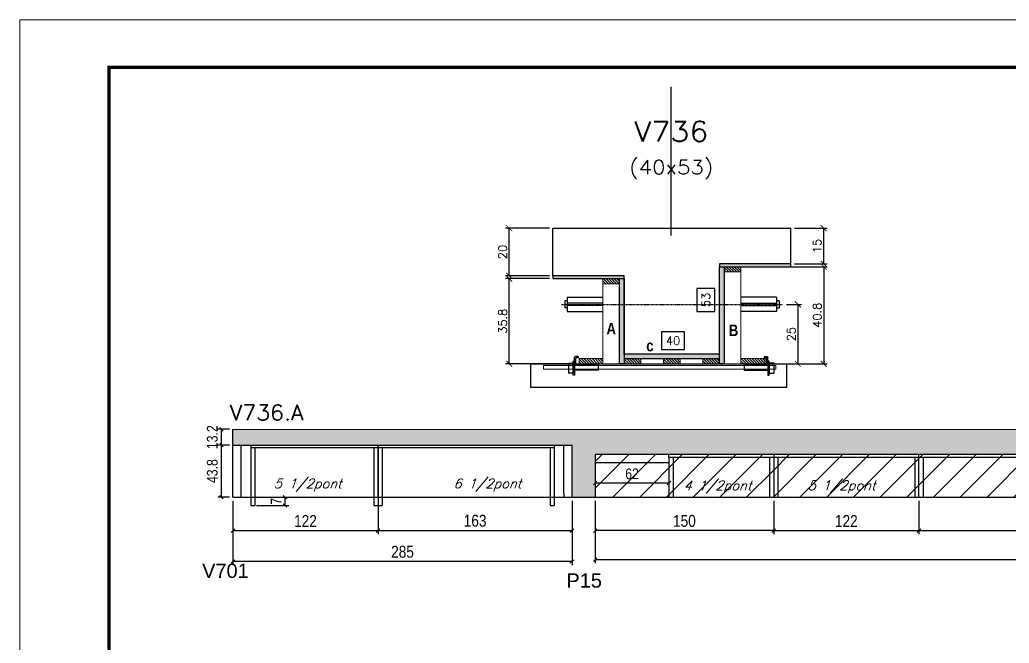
# Model space of a CAD drawing. Extents: x -20960 to -5926, y -2106 to 21915.
# Drawn here: x -10622 to -9791, y 11054 to 11578 of the extents above; entities that cross this region are included whole.
import ezdxf
from ezdxf.enums import TextEntityAlignment as Align

# ---------------------------------------------------------------- set-up
doc = ezdxf.new("R2010")
doc.units = 0
doc.linetypes.add('DASHED', pattern=[0.75, 0.5, -0.25])
doc.linetypes.add('HIDDEN', pattern=[0.375, 0.25, -0.125])
for name, color, linetype in [('5', 5, 'Continuous'), ('barrote', 251, 'Continuous'), ('COTA', 241, 'Continuous'), ('Cota Seção (2x)', 4, 'Continuous'), ('detalhes', 4, 'Continuous'), ('Painéis', 200, 'Continuous'), ('presilha', 1, 'Continuous'), ('Reaproveitamento', 251, 'Continuous'), ('SARR_2.2x7', 40, 'Continuous'), ('SARR_3.5x7', 81, 'Continuous'), ('TENSOR', 3, 'Continuous'), ('texto', 7, 'Continuous'), ('Texto de Titulo', 7, 'Continuous'), ('Texto Qtd Sarr', 242, 'Continuous')]:
    doc.layers.add(name, color=color, linetype=linetype)
for name, color, linetype, lineweight in [('CONCRETO', 251, 'Continuous', 25), ('Folhas', 255, 'Continuous', 9), ('Hachura', 251, 'Continuous', 9), ('Madeira', 126, 'Continuous', 18), ('SARRAFO DE PRESSAO', 251, 'DASHED', 9), ('SCO-___-LAJ', 2, 'Continuous', 0), ('Texto Seção', 7, 'Continuous', 15)]:
    doc.layers.add(name, color=color, linetype=linetype, lineweight=lineweight)
doc.styles.add('COTA TECNICA', font='techl___.ttf', dxfattribs={"height": 10})
doc.styles.add('COTA TECNICA-50', font='techl___.ttf', dxfattribs={"height": 9})
doc.styles.add('REGUA-120', font='ROMANS.shx', dxfattribs={"height": 15})
doc.styles.add('Romans', font='romans.shx')
doc.styles.get("Standard").update_dxf_attribs({"font": 'arial.ttf'})
doc.styles.add('TECNICA', font='techb___.ttf', dxfattribs={"height": 10})
doc.dimstyles.new('COTA PAINEL-50', dxfattribs={"dimtxt": 9, "dimasz": 3, "dimexe": 3, "dimexo": 3, "dimgap": 3, "dimtad": 1, "dimdec": 1, "dimzin": 12, "dimdsep": 46, "dimtxsty": 'COTA TECNICA-50', "dimblk1": 'OBLIQUE', "dimblk2": 'OBLIQUE', "dimsah": 1, "dimcen": 0.9, "dimclrd": 4, "dimclre": 4, "dimclrt": 240, "dimadec": 1, "dimazin": 3, "dimtfac": 1, "dimtdec": 1, "dimtmove": 0, "dimatfit": 3, "dimfxl": 1, "dimtolj": 1, "dimtzin": 12, "dimarcsym": 0})
doc.dimstyles.new('Cota Seção (2x)', dxfattribs={"dimtxt": 7, "dimasz": 5, "dimexe": 3, "dimexo": 3, "dimgap": 2, "dimtad": 3, "dimdec": 1, "dimlfac": 0.5, "dimzin": 12, "dimdsep": 46, "dimtxsty": 'Romans', "dimblk": 'ARCHTICK', "dimcen": 0, "dimclrd": 4, "dimclre": 4, "dimclrt": 1, "dimadec": 1, "dimazin": 3, "dimtfac": 1, "dimtdec": 1, "dimtmove": 0, "dimatfit": 3, "dimldrblk": 'OBLIQUE', "dimfxl": 1, "dimtolj": 1, "dimtzin": 12, "dimarcsym": 0})
doc.dimstyles.new('Cota Seção interna', dxfattribs={"dimtxt": 7, "dimasz": 6, "dimexe": 0.18, "dimexo": 2, "dimgap": -4, "dimtad": 3, "dimdec": 1, "dimlfac": 0.5, "dimzin": 12, "dimdsep": 46, "dimtxsty": 'Romans', "dimblk": 'ARCHTICK', "dimcen": 0.09, "dimse1": 1, "dimse2": 1, "dimsd1": 1, "dimsd2": 1, "dimclrd": 180, "dimclre": 5, "dimclrt": 1, "dimadec": 0, "dimazin": 3, "dimtfac": 1, "dimtdec": 1, "dimtofl": 0, "dimtmove": 0, "dimatfit": 3, "dimldrblk": 'ARCHTICK', "dimfxl": 1, "dimtolj": 1, "dimtzin": 0, "dimarcsym": 0})
doc.dimstyles.new('PAINEL', dxfattribs={"dimtxt": 10, "dimasz": 3, "dimexe": 3, "dimexo": 3, "dimgap": 3, "dimtad": 1, "dimdec": 1, "dimzin": 12, "dimdsep": 46, "dimtxsty": 'COTA TECNICA', "dimblk1": 'OBLIQUE', "dimblk2": 'OBLIQUE', "dimsah": 1, "dimcen": 0.9, "dimclrd": 4, "dimclre": 4, "dimclrt": 240, "dimadec": 1, "dimazin": 3, "dimtfac": 1, "dimtdec": 1, "dimtmove": 0, "dimatfit": 3, "dimfxl": 1, "dimtolj": 1, "dimtzin": 12, "dimarcsym": 0})
pattern_1 = [(45, (1719.461, -4594.3), (-11.22532, 11.22532), [])]

# ---------------------------------------------------------------- blocks, each defined once
blk = doc.blocks.new('9999999999')
at = {"layer": 'Folhas'}
blk.add_lwpolyline([(98138.98, 34190.21), (99623.98, 34190.21), (99623.98, 35240.21), (98138.98, 35240.21)], close=True, dxfattribs=at)
at = {"layer": 'Folhas', "color": 30, "const_width": 3}
blk.add_lwpolyline([(98213.98, 34230.21), (99583.98, 34230.21), (99583.98, 35200.21), (98213.98, 35200.21)], close=True, dxfattribs=at)
blk = doc.blocks.new('titulo1')
at = {"layer": 'Defpoints', "color": 252, "linetype": 'HIDDEN', "ltscale": 2}
blk.add_line((0, 0), (0, 125), dxfattribs=at)
at = {"layer": 'Defpoints', "style": 'Romans', "oblique": 15}
blk.add_attdef('FOLHA', text='', height=10, dxfattribs=at).set_placement((0, 15.58), align=Align.MIDDLE_CENTER)
at = {"layer": 'Texto Qtd Sarr', "color": 3, "style": 'Romans', "oblique": 15}
for tag, height, p in [('TITULO', 17, (0, 71.45)), ('SEÇÃO', 12, (0, 41.55))]:
    blk.add_attdef(tag, text='', height=height, dxfattribs=at).set_placement(p, align=Align.MIDDLE_CENTER)
blk = doc.blocks.new('_ArchTick')
at = {"color": 0, "linetype": 'ByBlock', "const_width": 0.15}
blk.add_lwpolyline([(-0.5, -0.5), (0.5, 0.5)], dxfattribs=at)
blk = doc.blocks.new('*D1264')
at = {"layer": 'COTA', "color": 4, "lineweight": -2, "transparency": 16777216}
for p, q in [((-10177.05, 11360.61), (-10213.77, 11360.61)), ((-10210.77, 11289.01), (-10210.77, 11360.61)), ((-10159.45, 11289.01), (-10213.77, 11289.01))]:
    blk.add_line(p, q, dxfattribs=at)
at = {"layer": 'Defpoints', "color": 0, "transparency": 16777216}
for p in [(-10210.77, 11360.61), (-10174.05, 11360.61), (-10156.45, 11289.01)]:
    blk.add_point(p, dxfattribs=at)
at = {"layer": 'COTA', "color": 4, "lineweight": -2, "transparency": 16777216, "xscale": 5, "yscale": 5, "zscale": 5}
for p, rotation in [((-10210.77, 11360.61), 90), ((-10210.77, 11289.01), 270)]:
    blk.add_blockref('_ArchTick', p, dxfattribs=dict(at, rotation=rotation))
at = {"layer": 'COTA', "color": 1, "transparency": 16777216, "insert": (-10216.27, 11324.81), "char_height": 7, "attachment_point": 5, "rotation": 90, "style": 'Romans'}
blk.add_mtext('\\A1;35.8', dxfattribs=at)
blk = doc.blocks.new('_Oblique')
at = {"color": 0, "linetype": 'ByBlock', "lineweight": -2}
blk.add_line((-0.5, -0.5), (0.5, 0.5), dxfattribs=at)
blk = doc.blocks.new('*D1265')
at = {"layer": 'COTA', "color": 4, "lineweight": -2, "transparency": 16777216}
for p, q in [((-10177.05, 11403.01), (-10213.77, 11403.01)), ((-10210.77, 11363.01), (-10210.77, 11403.01)), ((-10177.05, 11363.01), (-10213.77, 11363.01))]:
    blk.add_line(p, q, dxfattribs=at)
at = {"layer": 'Defpoints', "color": 0, "transparency": 16777216}
for p in [(-10210.77, 11403.01), (-10174.05, 11403.01), (-10174.05, 11363.01)]:
    blk.add_point(p, dxfattribs=at)
at = {"layer": 'COTA', "color": 4, "lineweight": -2, "transparency": 16777216, "xscale": 5, "yscale": 5, "zscale": 5}
for p, rotation in [((-10210.77, 11403.01), 90), ((-10210.77, 11363.01), 270)]:
    blk.add_blockref('_ArchTick', p, dxfattribs=dict(at, rotation=rotation))
at = {"layer": 'COTA', "color": 1, "transparency": 16777216, "insert": (-10216.27, 11383.01), "char_height": 7, "attachment_point": 5, "rotation": 90, "style": 'Romans'}
blk.add_mtext('\\A1;20', dxfattribs=at)
blk = doc.blocks.new('*D1266')
at = {"layer": 'Cota Seção (2x)', "color": 180, "lineweight": -2, "transparency": 16777216}
for p, q in [((-10038.05, 11352.3), (-10053.05, 11352.3)), ((-10053.05, 11352.3), (-10053.05, 11332.97)), ((-10038.05, 11332.97), (-10038.05, 11352.3)), ((-10053.05, 11332.97), (-10038.05, 11332.97))]:
    blk.add_line(p, q, dxfattribs=at)
at = {"layer": 'Defpoints', "color": 0, "transparency": 16777216}
for p in [(-10114.05, 11403.01), (-10034.05, 11403.01), (-10114.05, 11297.01)]:
    blk.add_point(p, dxfattribs=at)
at = {"layer": 'Cota Seção (2x)', "color": 1, "transparency": 16777216, "insert": (-10045.55, 11342.64), "char_height": 7, "attachment_point": 5, "rotation": 90, "style": 'Romans'}
blk.add_mtext('\\A1;53', dxfattribs=at)
blk = doc.blocks.new('PRESILHA METÁLICA 1')
at = {"layer": 'presilha'}
for p, q in [((0, 13), (6, 13)), ((0, 13), (0, 0)), ((6, 15.5), (7.5, 15.5)), ((6, -2.5), (6, 15.5)), ((6, 13), (6, 0)), ((7.5, 10.6), (7.5, 19.9)), ((7.5, 15.5), (7.5, -2.5)), ((12, 21), (8.6, 21)), ((9, 11.6), (9, 18.9)), ((12, 19.5), (9.6, 19.5)), ((12, 21), (12, 19.5)), ((6, 0), (0, 0)), ((37.5, 4.1), (7.5, 4.1)), ((37.5, 11), (9.6, 11)), ((37.5, 11), (37.5, 4.1)), ((7.5, -2.5), (6, -2.5))]:
    blk.add_line(p, q, dxfattribs=at)
for centre, radius, start, end in [((8.6, 19.9), 1.14, 90, 180), ((9.6, 18.9), 0.57, 90, 180), ((9.6, 11.6), 0.57, 180, 270)]:
    blk.add_arc(centre, radius, start, end, dxfattribs=at)
blk = doc.blocks.new('*D1267')
at = {"layer": 'Cota Seção (2x)', "color": 180, "lineweight": -2, "transparency": 16777216}
for p, q in [((-10063.39, 11316.01), (-10082.72, 11316.01)), ((-10082.72, 11316.01), (-10082.72, 11301.01)), ((-10063.39, 11301.01), (-10063.39, 11316.01)), ((-10082.72, 11301.01), (-10063.39, 11301.01))]:
    blk.add_line(p, q, dxfattribs=at)
at = {"layer": 'Defpoints', "color": 0, "transparency": 16777216}
for p in [(-10114.05, 11297.01), (-10114.05, 11289.01), (-10034.05, 11289.01)]:
    blk.add_point(p, dxfattribs=at)
at = {"layer": 'Cota Seção (2x)', "color": 1, "transparency": 16777216, "insert": (-10073.05, 11308.51), "char_height": 7, "attachment_point": 5, "style": 'Romans'}
blk.add_mtext('\\A1;40', dxfattribs=at)
blk = doc.blocks.new('*D1268')
at = {"layer": 'COTA', "color": 4, "lineweight": -2, "transparency": 16777216}
for p, q in [((-10013.05, 11370.61), (-9943.49, 11370.61)), ((-9946.49, 11370.61), (-9946.49, 11289.01)), ((-10013.05, 11289.01), (-9943.49, 11289.01))]:
    blk.add_line(p, q, dxfattribs=at)
at = {"layer": 'Defpoints', "color": 0, "transparency": 16777216}
for p in [(-10016.05, 11370.61), (-10016.05, 11289.01), (-9946.49, 11289.01)]:
    blk.add_point(p, dxfattribs=at)
at = {"layer": 'COTA', "color": 4, "lineweight": -2, "transparency": 16777216, "xscale": 5, "yscale": 5, "zscale": 5}
for p, rotation in [((-9946.49, 11370.61), 90), ((-9946.49, 11289.01), 270)]:
    blk.add_blockref('_ArchTick', p, dxfattribs=dict(at, rotation=rotation))
at = {"layer": 'COTA', "color": 1, "transparency": 16777216, "insert": (-9951.99, 11329.81), "char_height": 7, "attachment_point": 5, "rotation": 90, "style": 'Romans'}
blk.add_mtext('\\A1;40.8', dxfattribs=at)
blk = doc.blocks.new('*D1275')
at = {"layer": 'COTA', "color": 4, "lineweight": -2, "transparency": 16777216}
for p, q in [((-9971.05, 11403.01), (-9943.49, 11403.01)), ((-9946.49, 11373.01), (-9946.49, 11403.01)), ((-9971.05, 11373.01), (-9943.49, 11373.01))]:
    blk.add_line(p, q, dxfattribs=at)
at = {"layer": 'Defpoints', "color": 0, "transparency": 16777216}
for p in [(-9974.05, 11403.01), (-9946.49, 11403.01), (-9974.05, 11373.01)]:
    blk.add_point(p, dxfattribs=at)
at = {"layer": 'COTA', "color": 4, "lineweight": -2, "transparency": 16777216, "xscale": 5, "yscale": 5, "zscale": 5}
for p, rotation in [((-9946.49, 11403.01), 90), ((-9946.49, 11373.01), 270)]:
    blk.add_blockref('_ArchTick', p, dxfattribs=dict(at, rotation=rotation))
at = {"layer": 'COTA', "color": 1, "transparency": 16777216, "insert": (-9951.99, 11388.01), "char_height": 7, "attachment_point": 5, "rotation": 90, "style": 'Romans'}
blk.add_mtext('\\A1;15', dxfattribs=at)
blk = doc.blocks.new('*D1271')
at = {"layer": 'COTA', "color": 4, "lineweight": -2, "transparency": 16777216}
for p, q in [((-9977.75, 11338.98), (-9965.27, 11338.98)), ((-9968.27, 11338.98), (-9968.27, 11289.01)), ((-9977.75, 11289.01), (-9965.27, 11289.01))]:
    blk.add_line(p, q, dxfattribs=at)
at = {"layer": 'Defpoints', "color": 0, "transparency": 16777216}
for p in [(-9980.75, 11338.98), (-9980.75, 11289.01), (-9968.27, 11289.01)]:
    blk.add_point(p, dxfattribs=at)
at = {"layer": 'COTA', "color": 4, "lineweight": -2, "transparency": 16777216, "xscale": 5, "yscale": 5, "zscale": 5}
for p, rotation in [((-9968.27, 11338.98), 90), ((-9968.27, 11289.01), 270)]:
    blk.add_blockref('_ArchTick', p, dxfattribs=dict(at, rotation=rotation))
at = {"layer": 'COTA', "color": 1, "transparency": 16777216, "insert": (-9973.77, 11313.99), "char_height": 7, "attachment_point": 5, "rotation": 90, "style": 'Romans'}
blk.add_mtext('\\A1;25', dxfattribs=at)
blk = doc.blocks.new('*D1289')
at = {"layer": 'COTA', "color": 4, "linetype": 'ByBlock', "lineweight": -2, "transparency": 16777216}
for p, q in [((-10138.54, 11173.93), (-10138.54, 11145.83)), ((-9988.54, 11173.93), (-9988.54, 11145.83)), ((-9988.54, 11148.83), (-10138.54, 11148.83))]:
    blk.add_line(p, q, dxfattribs=at)
at = {"layer": 'Defpoints', "color": 0, "linetype": 'ByBlock', "transparency": 16777216}
for p in [(-10138.54, 11176.93), (-9988.54, 11176.93), (-10138.54, 11148.83)]:
    blk.add_point(p, dxfattribs=at)
at = {"layer": 'COTA', "color": 4, "linetype": 'ByBlock', "lineweight": -2, "transparency": 16777216, "xscale": 3, "yscale": 3, "zscale": 3, "rotation": 180}
blk.add_blockref('_Oblique', (-10138.54, 11148.83), dxfattribs=at)
at = {"layer": 'COTA', "color": 4, "linetype": 'ByBlock', "lineweight": -2, "transparency": 16777216, "xscale": 3, "yscale": 3, "zscale": 3}
blk.add_blockref('_Oblique', (-9988.54, 11148.83), dxfattribs=at)
at = {"layer": 'COTA', "color": 240, "linetype": 'ByBlock', "transparency": 16777216, "insert": (-10063.54, 11156.94), "char_height": 10, "attachment_point": 5, "style": 'COTA TECNICA'}
blk.add_mtext('\\A1;150', dxfattribs=at)
blk = doc.blocks.new('*D1290')
at = {"layer": 'COTA', "color": 4, "linetype": 'ByBlock', "lineweight": -2, "transparency": 16777216}
for p, q in [((-9988.54, 11173.93), (-9988.54, 11145.83)), ((-9866.54, 11173.93), (-9866.54, 11145.83)), ((-9988.54, 11148.83), (-9866.54, 11148.83))]:
    blk.add_line(p, q, dxfattribs=at)
at = {"layer": 'Defpoints', "color": 0, "linetype": 'ByBlock', "transparency": 16777216}
for p in [(-9988.54, 11176.93), (-9866.54, 11176.93), (-9866.54, 11148.83)]:
    blk.add_point(p, dxfattribs=at)
at = {"layer": 'COTA', "color": 4, "linetype": 'ByBlock', "lineweight": -2, "transparency": 16777216, "xscale": 3, "yscale": 3, "zscale": 3, "rotation": 180}
blk.add_blockref('_Oblique', (-9988.54, 11148.83), dxfattribs=at)
at = {"layer": 'COTA', "color": 4, "linetype": 'ByBlock', "lineweight": -2, "transparency": 16777216, "xscale": 3, "yscale": 3, "zscale": 3}
blk.add_blockref('_Oblique', (-9866.54, 11148.83), dxfattribs=at)
at = {"layer": 'COTA', "color": 240, "linetype": 'ByBlock', "transparency": 16777216, "insert": (-9927.54, 11156.89), "char_height": 10, "attachment_point": 5, "style": 'COTA TECNICA'}
blk.add_mtext('\\A1;122', dxfattribs=at)
blk = doc.blocks.new('*D1291')
at = {"layer": 'COTA', "color": 4, "linetype": 'ByBlock', "lineweight": -2, "transparency": 16777216}
for p, q in [((-9866.54, 11173.93), (-9866.54, 11145.83)), ((-9622.54, 11173.93), (-9622.54, 11145.83)), ((-9866.54, 11148.83), (-9622.54, 11148.83))]:
    blk.add_line(p, q, dxfattribs=at)
at = {"layer": 'Defpoints', "color": 0, "linetype": 'ByBlock', "transparency": 16777216}
for p in [(-9866.54, 11176.93), (-9622.54, 11176.93), (-9622.54, 11148.83)]:
    blk.add_point(p, dxfattribs=at)
at = {"layer": 'COTA', "color": 4, "linetype": 'ByBlock', "lineweight": -2, "transparency": 16777216, "xscale": 3, "yscale": 3, "zscale": 3, "rotation": 180}
blk.add_blockref('_Oblique', (-9866.54, 11148.83), dxfattribs=at)
at = {"layer": 'COTA', "color": 4, "linetype": 'ByBlock', "lineweight": -2, "transparency": 16777216, "xscale": 3, "yscale": 3, "zscale": 3}
blk.add_blockref('_Oblique', (-9622.54, 11148.83), dxfattribs=at)
at = {"layer": 'COTA', "color": 240, "linetype": 'ByBlock', "transparency": 16777216, "insert": (-9744.54, 11156.9), "char_height": 10, "attachment_point": 5, "style": 'COTA TECNICA'}
blk.add_mtext('\\A1;244', dxfattribs=at)
blk = doc.blocks.new('*D1292')
at = {"layer": 'COTA', "color": 4, "linetype": 'ByBlock', "lineweight": -2, "transparency": 16777216}
for p, q in [((-10138.54, 11173.93), (-10138.54, 11121.43)), ((-9378.54, 11173.93), (-9378.54, 11121.43)), ((-10138.54, 11124.43), (-9378.54, 11124.43))]:
    blk.add_line(p, q, dxfattribs=at)
at = {"layer": 'Defpoints', "color": 0, "linetype": 'ByBlock', "transparency": 16777216}
for p in [(-10138.54, 11176.93), (-9378.54, 11176.93), (-9378.54, 11124.43)]:
    blk.add_point(p, dxfattribs=at)
at = {"layer": 'COTA', "color": 4, "linetype": 'ByBlock', "lineweight": -2, "transparency": 16777216, "xscale": 3, "yscale": 3, "zscale": 3, "rotation": 180}
blk.add_blockref('_Oblique', (-10138.54, 11124.43), dxfattribs=at)
at = {"layer": 'COTA', "color": 4, "linetype": 'ByBlock', "lineweight": -2, "transparency": 16777216, "xscale": 3, "yscale": 3, "zscale": 3}
blk.add_blockref('_Oblique', (-9378.54, 11124.43), dxfattribs=at)
at = {"layer": 'COTA', "color": 240, "linetype": 'ByBlock', "transparency": 16777216, "insert": (-9758.54, 11132.53), "char_height": 10, "attachment_point": 5, "style": 'COTA TECNICA'}
blk.add_mtext('\\A1;760', dxfattribs=at)
blk = doc.blocks.new('*D1296')
at = {"layer": 'COTA', "color": 4, "lineweight": -2, "transparency": 16777216}
for p, q in [((-10138.54, 11202.73), (-10138.54, 11185.92)), ((-10076.54, 11202.73), (-10076.54, 11185.92)), ((-10138.54, 11188.92), (-10076.54, 11188.92))]:
    blk.add_line(p, q, dxfattribs=at)
at = {"layer": 'Defpoints', "color": 0, "transparency": 16777216}
for p in [(-10138.54, 11205.73), (-10076.54, 11205.73), (-10076.54, 11188.92)]:
    blk.add_point(p, dxfattribs=at)
at = {"layer": 'COTA', "color": 4, "lineweight": -2, "transparency": 16777216, "xscale": 3, "yscale": 3, "zscale": 3, "rotation": 180}
blk.add_blockref('_Oblique', (-10138.54, 11188.92), dxfattribs=at)
at = {"layer": 'COTA', "color": 4, "lineweight": -2, "transparency": 16777216, "xscale": 3, "yscale": 3, "zscale": 3}
blk.add_blockref('_Oblique', (-10076.54, 11188.92), dxfattribs=at)
at = {"layer": 'COTA', "color": 240, "transparency": 16777216, "insert": (-10107.54, 11196.52), "char_height": 9, "attachment_point": 5, "style": 'COTA TECNICA-50'}
blk.add_mtext('\\A1;62', dxfattribs=at)
blk = doc.blocks.new('*D1300')
at = {"layer": 'COTA', "color": 4, "lineweight": -2, "ltscale": 25, "transparency": 16777216}
for p, q in [((-10442.92, 11173.94), (-10442.92, 11119.86)), ((-10157.92, 11173.94), (-10157.92, 11119.86)), ((-10157.92, 11122.86), (-10442.92, 11122.86))]:
    blk.add_line(p, q, dxfattribs=at)
at = {"layer": 'Defpoints', "color": 0, "ltscale": 25, "transparency": 16777216}
for p in [(-10442.92, 11176.94), (-10157.92, 11176.94), (-10442.92, 11122.86)]:
    blk.add_point(p, dxfattribs=at)
at = {"layer": 'COTA', "color": 4, "lineweight": -2, "ltscale": 25, "transparency": 16777216, "xscale": 3, "yscale": 3, "zscale": 3, "rotation": 180}
blk.add_blockref('_Oblique', (-10442.92, 11122.86), dxfattribs=at)
at = {"layer": 'COTA', "color": 4, "lineweight": -2, "ltscale": 25, "transparency": 16777216, "xscale": 3, "yscale": 3, "zscale": 3}
blk.add_blockref('_Oblique', (-10157.92, 11122.86), dxfattribs=at)
at = {"layer": 'COTA', "color": 240, "ltscale": 25, "transparency": 16777216, "insert": (-10300.42, 11131), "char_height": 10, "attachment_point": 5, "style": 'COTA TECNICA'}
blk.add_mtext('\\A1;285', dxfattribs=at)
blk = doc.blocks.new('*D1273')
at = {"layer": 'COTA', "color": 4, "lineweight": -2, "ltscale": 25, "transparency": 16777216}
for p, q in [((-10320.92, 11173.94), (-10320.92, 11145.85)), ((-10442.92, 11148.85), (-10320.92, 11148.85)), ((-10442.92, 11146.94), (-10442.92, 11145.85))]:
    blk.add_line(p, q, dxfattribs=at)
at = {"layer": 'Defpoints', "color": 0, "ltscale": 25, "transparency": 16777216}
for p in [(-10320.92, 11176.94), (-10442.92, 11149.94), (-10320.92, 11148.85)]:
    blk.add_point(p, dxfattribs=at)
at = {"layer": 'COTA', "color": 4, "lineweight": -2, "ltscale": 25, "transparency": 16777216, "xscale": 3, "yscale": 3, "zscale": 3, "rotation": 180}
blk.add_blockref('_Oblique', (-10442.92, 11148.85), dxfattribs=at)
at = {"layer": 'COTA', "color": 4, "lineweight": -2, "ltscale": 25, "transparency": 16777216, "xscale": 3, "yscale": 3, "zscale": 3}
blk.add_blockref('_Oblique', (-10320.92, 11148.85), dxfattribs=at)
at = {"layer": 'COTA', "color": 240, "ltscale": 25, "transparency": 16777216, "insert": (-10381.92, 11156.91), "char_height": 10, "attachment_point": 5, "style": 'COTA TECNICA'}
blk.add_mtext('\\A1;122', dxfattribs=at)
blk = doc.blocks.new('*D1274')
at = {"layer": 'COTA', "color": 4, "lineweight": -2, "ltscale": 25, "transparency": 16777216}
for p, q in [((-10320.92, 11173.94), (-10320.92, 11145.85)), ((-10157.92, 11173.94), (-10157.92, 11145.85)), ((-10320.92, 11148.85), (-10157.92, 11148.85))]:
    blk.add_line(p, q, dxfattribs=at)
at = {"layer": 'Defpoints', "color": 0, "ltscale": 25, "transparency": 16777216}
for p in [(-10320.92, 11176.94), (-10157.92, 11176.94), (-10157.92, 11148.85)]:
    blk.add_point(p, dxfattribs=at)
at = {"layer": 'COTA', "color": 4, "lineweight": -2, "ltscale": 25, "transparency": 16777216, "xscale": 3, "yscale": 3, "zscale": 3, "rotation": 180}
blk.add_blockref('_Oblique', (-10320.92, 11148.85), dxfattribs=at)
at = {"layer": 'COTA', "color": 4, "lineweight": -2, "ltscale": 25, "transparency": 16777216, "xscale": 3, "yscale": 3, "zscale": 3}
blk.add_blockref('_Oblique', (-10157.92, 11148.85), dxfattribs=at)
at = {"layer": 'COTA', "color": 240, "ltscale": 25, "transparency": 16777216, "insert": (-10239.42, 11157.07), "char_height": 10, "attachment_point": 5, "style": 'COTA TECNICA'}
blk.add_mtext('\\A1;163', dxfattribs=at)
blk = doc.blocks.new('*D1276')
at = {"layer": 'COTA', "color": 4, "lineweight": -2, "transparency": 16777216}
for p, q in [((-10423.17, 11176.94), (-10396.07, 11176.94)), ((-10399.07, 11169.94), (-10399.07, 11176.94)), ((-10423.17, 11169.94), (-10396.07, 11169.94))]:
    blk.add_line(p, q, dxfattribs=at)
at = {"layer": 'Defpoints', "color": 0, "transparency": 16777216}
for p in [(-10426.17, 11176.94), (-10399.07, 11176.94), (-10426.17, 11169.94)]:
    blk.add_point(p, dxfattribs=at)
at = {"layer": 'COTA', "color": 4, "lineweight": -2, "transparency": 16777216, "xscale": 3, "yscale": 3, "zscale": 3}
for p, rotation in [((-10399.07, 11176.94), 90), ((-10399.07, 11169.94), 270)]:
    blk.add_blockref('_Oblique', p, dxfattribs=dict(at, rotation=rotation))
at = {"layer": 'COTA', "color": 240, "transparency": 16777216, "insert": (-10406.63, 11173.44), "char_height": 9, "attachment_point": 5, "rotation": 90, "style": 'COTA TECNICA-50'}
blk.add_mtext('\\A1;7', dxfattribs=at)
blk = doc.blocks.new('*D1277')
at = {"layer": 'COTA', "color": 4, "lineweight": -2, "transparency": 16777216}
for p, q in [((-10445.92, 11233.95), (-10455.53, 11233.95)), ((-10452.53, 11220.74), (-10452.53, 11233.95)), ((-10445.92, 11220.74), (-10455.53, 11220.74))]:
    blk.add_line(p, q, dxfattribs=at)
at = {"layer": 'Defpoints', "color": 0, "transparency": 16777216}
for p in [(-10452.53, 11233.95), (-10442.92, 11233.95), (-10442.92, 11220.74)]:
    blk.add_point(p, dxfattribs=at)
at = {"layer": 'COTA', "color": 4, "lineweight": -2, "transparency": 16777216, "xscale": 3, "yscale": 3, "zscale": 3}
for p, rotation in [((-10452.53, 11233.95), 90), ((-10452.53, 11220.74), 270)]:
    blk.add_blockref('_Oblique', p, dxfattribs=dict(at, rotation=rotation))
at = {"layer": 'COTA', "color": 240, "transparency": 16777216, "insert": (-10460.23, 11227.35), "char_height": 9, "attachment_point": 5, "rotation": 90, "style": 'COTA TECNICA-50'}
blk.add_mtext('\\A1;13.2', dxfattribs=at)
blk = doc.blocks.new('*D1278')
at = {"layer": 'COTA', "color": 4, "lineweight": -2, "transparency": 16777216}
for p, q in [((-10445.92, 11220.74), (-10455.53, 11220.74)), ((-10452.53, 11176.94), (-10452.53, 11220.74)), ((-10445.92, 11176.94), (-10455.53, 11176.94))]:
    blk.add_line(p, q, dxfattribs=at)
at = {"layer": 'Defpoints', "color": 0, "transparency": 16777216}
for p in [(-10452.53, 11220.74), (-10442.92, 11220.74), (-10442.92, 11176.94)]:
    blk.add_point(p, dxfattribs=at)
at = {"layer": 'COTA', "color": 4, "lineweight": -2, "transparency": 16777216, "xscale": 3, "yscale": 3, "zscale": 3}
for p, rotation in [((-10452.53, 11220.74), 90), ((-10452.53, 11176.94), 270)]:
    blk.add_blockref('_Oblique', p, dxfattribs=dict(at, rotation=rotation))
at = {"layer": 'COTA', "color": 240, "transparency": 16777216, "insert": (-10460.25, 11198.84), "char_height": 9, "attachment_point": 5, "rotation": 90, "style": 'COTA TECNICA-50'}
blk.add_mtext('\\A1;43.8', dxfattribs=at)

msp = doc.modelspace()

# ---------------------------------------------------------------- hatches: boundary and pattern name
at = {"layer": 'COTA', "linetype": 'ByBlock'}
h = msp.add_hatch(dxfattribs=at)
h.set_pattern_fill('AR-CONC', color=256, scale=0.03)
h.set_pattern_definition([(50, (1571.5, -4594.3004), (5.4655401, -0.4781726), [0.5715, -6.2865]), (355, (1571.5, -4594.3004), (-1.0573026, 5.7317054), [0.4572, -5.0292175]), (100.451445, (1571.9555, -4594.3403), (4.4082374, 5.2535326), [0.4857003, -5.3427073]), (46.1842, (1571.5, -4592.7764), (8.1323712, -1.2612698), [0.85725, -9.42975]), (96.635558, (1572.178, -4592.8815), (7.122124, 7.4227837), [0.7285507, -8.0140682]), (351.18415, (1571.5, -4592.7764), (7.122124, 7.4227837), [0.685799, -7.543792]), (21, (1572.262, -4593.1574), (4.5484317, -3.0679559), [0.5715, -6.2865]), (326, (1572.262, -4593.1574), (1.8540609, 5.525639), [0.4572, -5.0292]), (71.451445, (1572.641, -4593.413), (6.4024926, 2.457683), [0.4857003, -5.3426981]), (37.5, (1571.5, -4594.3004), (0.0926581, 2.53665117), [0, -4.96824, 0, -5.1054, 0, -5.04825]), (7.5, (1571.5, -4594.3004), (2.00458988, 3.00541724), [0, -2.91084, 0, -4.85394, 0, -1.92405]), (327.5, (1569.8007, -4594.3004), (4.06771786, -0.17186232), [0, -1.905, 0, -5.9436, 0, -7.8867]), (317.5, (1569.0387, -4594.3004), (4.44387544, 0.7627947), [0, -2.4765, 0, -3.94716, 0, -5.6007])])
h.paths.add_polyline_path([(-10157.92, 11220.74), (-10157.92, 11176.94), (-10138.54, 11176.94), (-10138.54, 11212.73), (-9598.55, 11212.73), (-9598.55, 11210.53), (-9598.55, 11210.53), (-9598.55, 11191.93), (-9378.54, 11191.93), (-9378.54, 11233.93), (-10442.92, 11233.95), (-10442.92, 11220.74)])
at = {"layer": 'Hachura'}
h = msp.add_hatch(color=256, dxfattribs=at)
h.dxf.hatch_style = 1
h.paths.add_polyline_path([(-9974.05, 11370.61), (-9974.05, 11373.01), (-10034.05, 11373.01), (-10034.05, 11370.61)])
h = msp.add_hatch(color=256, dxfattribs=at)
h.dxf.hatch_style = 1
h.paths.add_polyline_path([(-10034.05, 11370.61), (-10030.05, 11370.61), (-10030.05, 11289.01), (-10034.05, 11289.01)])
h = msp.add_hatch(dxfattribs=at)
h.set_pattern_fill('ANSI31', color=256, scale=0.5, angle=270, style=0)
h.set_pattern_definition([(315, (12777.7677, 3062.965), (1.12253202, 1.12253202), [])])
h.paths.add_polyline_path([(-10016.05, 11366.21), (-10016.05, 11370.61), (-10030.05, 11370.61), (-10030.05, 11366.21)])
h = msp.add_hatch(color=256, dxfattribs=at)
h.dxf.hatch_style = 1
h.paths.add_polyline_path([(-10114.05, 11360.61), (-10114.05, 11363.01), (-10174.05, 11363.01), (-10174.05, 11360.61)])
h = msp.add_hatch(dxfattribs=at)
h.set_pattern_fill('ANSI31', color=256, scale=0.5, angle=270, style=0)
h.set_pattern_definition([(315, (12795.7677, 3052.965), (1.12253202, 1.12253202), [])])
h.paths.add_polyline_path([(-10118.05, 11356.21), (-10118.05, 11360.61), (-10132.05, 11360.61), (-10132.05, 11356.21)])
h = msp.add_hatch(color=256, dxfattribs=at)
h.dxf.hatch_style = 1
h.paths.add_polyline_path([(-10118.05, 11360.61), (-10114.05, 11360.61), (-10114.05, 11289.01), (-10118.05, 11289.01)])
h = msp.add_hatch(dxfattribs=at)
h.set_pattern_fill('ANSI31', color=256, scale=0.5, angle=270, style=0)
h.set_pattern_definition([(315, (12795.7677, 3059.365), (1.12253202, 1.12253202), [])])
h.paths.add_polyline_path([(-10152.05, 11289.01), (-10152.05, 11293.41), (-10132.05, 11293.41), (-10132.05, 11289.01)])
h = msp.add_hatch(color=256, dxfattribs=at)
h.dxf.hatch_style = 1
h.paths.add_polyline_path([(-10034.05, 11293.41), (-10034.05, 11297.01), (-10114.05, 11297.01), (-10114.05, 11293.41)])
h = msp.add_hatch(dxfattribs=at)
h.set_pattern_fill('ANSI31', color=256, scale=0.5, angle=270, style=0)
h.set_pattern_definition([(315, (12804.5677, 3059.365), (1.12253202, 1.12253202), [])])
h.paths.add_polyline_path([(-10114.05, 11289.01), (-10114.05, 11293.41), (-10100.05, 11293.41), (-10100.05, 11289.01)])
h = msp.add_hatch(dxfattribs=at)
h.set_pattern_fill('ANSI31', color=256, scale=0.5, angle=270, style=0)
h.set_pattern_definition([(315, (12837.5667, 3059.365), (1.12253202, 1.12253202), [])])
h.paths.add_polyline_path([(-10081.05, 11289.01), (-10081.05, 11293.41), (-10067.05, 11293.41), (-10067.05, 11289.01)])
h = msp.add_hatch(dxfattribs=at)
h.set_pattern_fill('ANSI31', color=256, scale=0.5, angle=270, style=0)
h.set_pattern_definition([(315, (12846.5698, 3059.365), (1.12253202, 1.12253202), [])])
h.paths.add_polyline_path([(-10034.05, 11289.01), (-10034.05, 11293.41), (-10048.05, 11293.41), (-10048.05, 11289.01)])
h = msp.add_hatch(dxfattribs=at)
h.set_pattern_fill('ANSI31', color=256, scale=0.5, angle=270, style=0)
h.set_pattern_definition([(315, (12743.7677, 3059.365), (1.12253202, 1.12253202), [])])
h.paths.add_polyline_path([(-10016.05, 11289.01), (-10016.05, 11293.41), (-9996.05, 11293.41), (-9996.05, 11289.01)])
at = {"layer": 'Reaproveitamento', "transparency": 33554684}
h = msp.add_hatch(dxfattribs=at)
h.set_pattern_fill('ANSI31', color=256, scale=5)
h.set_pattern_definition(pattern_1)
h.paths.add_polyline_path([(-9988.54, 11176.93), (-9988.54, 11212.73), (-10138.54, 11212.73), (-10138.54, 11176.93)])
h = msp.add_hatch(dxfattribs=at)
h.set_pattern_fill('ANSI31', color=256, scale=5)
h.set_pattern_definition(pattern_1)
h.paths.add_polyline_path([(-9866.54, 11176.93), (-9866.54, 11212.73), (-9988.54, 11212.73), (-9988.54, 11176.93)])
h = msp.add_hatch(dxfattribs=at)
h.set_pattern_fill('ANSI31', color=256, scale=5)
h.set_pattern_definition(pattern_1)
h.paths.add_polyline_path([(-9622.54, 11176.93), (-9622.54, 11212.73), (-9866.54, 11212.73), (-9866.54, 11176.93)])

# ---------------------------------------------------------------- linework, layer by layer
at = {"ltscale": 3}
for p, q in [((-10164.05, 11341.98), (-10164.05, 11335.98)), ((-10162.05, 11341.98), (-10164.05, 11341.98)), ((-10162.05, 11344.98), (-10162.05, 11332.98)), ((-10162.05, 11344.98), (-10132.05, 11344.98)), ((-10132.05, 11339.98), (-10162.05, 11339.98)), ((-9986.05, 11344.98), (-10016.05, 11344.98)), ((-10016.05, 11339.98), (-9986.05, 11339.98)), ((-9986.05, 11344.98), (-9986.05, 11332.98)), ((-9984.05, 11341.98), (-9986.05, 11341.98)), ((-9984.05, 11341.98), (-9984.05, 11335.98)), ((-10162.05, 11335.98), (-10164.05, 11335.98)), ((-10132.05, 11337.98), (-10162.05, 11337.98)), ((-10162.05, 11332.98), (-10132.05, 11332.98)), ((-10016.05, 11337.98), (-9986.05, 11337.98)), ((-9986.05, 11332.98), (-10016.05, 11332.98)), ((-9986.05, 11335.98), (-9984.05, 11335.98))]:
    msp.add_line(p, q, dxfattribs=at)
at = {"layer": 'barrote'}
msp.add_lwpolyline([(-9977.69, 11269.01), (-10192.66, 11269.01), (-10192.66, 11289.01), (-9977.69, 11289.01)], close=True, dxfattribs=at)
at = {"layer": 'CONCRETO'}
for p, q in [((-10174.05, 11363.01), (-10174.05, 11403.01)), ((-10174.05, 11403.01), (-10114.05, 11403.01)), ((-10114.05, 11403.01), (-10114.05, 11403.01)), ((-10114.05, 11403.01), (-9974.05, 11403.01)), ((-9974.05, 11373.01), (-9974.05, 11403.01)), ((-10114.05, 11363.01), (-10174.05, 11363.01)), ((-10114.05, 11297.01), (-10114.05, 11363.01)), ((-10034.05, 11297.01), (-10114.05, 11297.01)), ((-10034.05, 11293.41), (-10034.05, 11297.01)), ((-10034.05, 11293.41), (-10034.05, 11293.41))]:
    msp.add_line(p, q, dxfattribs=at)
at = {"layer": 'COTA', "linetype": 'ByBlock'}
for p, q in [((-10442.92, 11233.95), (-9378.54, 11233.93)), ((-10442.92, 11220.74), (-10442.92, 11233.95)), ((-10157.92, 11176.94), (-10138.54, 11176.94))]:
    msp.add_line(p, q, dxfattribs=at)
at = {"layer": 'Madeira'}
for points in [[(-10016.05, 11366.21), (-10016.05, 11370.61), (-10030.05, 11370.61), (-10030.05, 11366.21)], [(-10016.05, 11370.61), (-10030.05, 11370.61), (-10030.05, 11289.01), (-10016.05, 11289.01)], [(-10118.05, 11356.21), (-10118.05, 11360.61), (-10132.05, 11360.61), (-10132.05, 11356.21)], [(-10118.05, 11360.61), (-10132.05, 11360.61), (-10132.05, 11289.01), (-10118.05, 11289.01)], [(-10152.05, 11289.01), (-10152.05, 11293.41), (-10132.05, 11293.41), (-10132.05, 11289.01)], [(-10114.05, 11289.01), (-10114.05, 11293.41), (-10100.05, 11293.41), (-10100.05, 11289.01)], [(-10081.05, 11289.01), (-10081.05, 11293.41), (-10067.05, 11293.41), (-10067.05, 11289.01)], [(-10034.05, 11289.01), (-10034.05, 11293.41), (-10048.05, 11293.41), (-10048.05, 11289.01)], [(-10016.05, 11289.01), (-10016.05, 11293.41), (-9996.05, 11293.41), (-9996.05, 11289.01)]]:
    msp.add_lwpolyline(points, close=True, dxfattribs=at)
at = {"layer": 'Painéis'}
for p, q in [((-10442.92, 11220.74), (-10157.92, 11220.74)), ((-10442.92, 11176.94), (-10157.92, 11176.94))]:
    msp.add_line(p, q, dxfattribs=at)
at = {"layer": 'Painéis', "ltscale": 25}
for p, q in [((-10442.92, 11176.94), (-10442.92, 11220.74)), ((-10320.92, 11176.94), (-10320.92, 11220.74)), ((-10157.92, 11176.94), (-10157.92, 11220.74))]:
    msp.add_line(p, q, dxfattribs=at)
at = {"layer": 'Painéis', "linetype": 'ByBlock'}
for p, q in [((-9598.55, 11212.73), (-10138.54, 11212.73)), ((-10138.54, 11212.73), (-10138.54, 11176.93)), ((-9988.54, 11212.73), (-9988.54, 11176.93)), ((-9866.54, 11176.93), (-9866.54, 11212.73)), ((-10138.54, 11176.93), (-9378.54, 11176.93))]:
    msp.add_line(p, q, dxfattribs=at)
at = {"layer": 'Painéis'}
for points in [[(-9974.05, 11370.61), (-9974.05, 11373.01), (-10034.05, 11373.01), (-10034.05, 11370.61)], [(-10034.05, 11370.61), (-10030.05, 11370.61), (-10030.05, 11289.01), (-10034.05, 11289.01)], [(-10114.05, 11360.61), (-10114.05, 11363.01), (-10174.05, 11363.01), (-10174.05, 11360.61)], [(-10118.05, 11360.61), (-10114.05, 11360.61), (-10114.05, 11289.01), (-10118.05, 11289.01)], [(-10034.05, 11293.41), (-10034.05, 11297.01), (-10114.05, 11297.01), (-10114.05, 11293.41)]]:
    msp.add_lwpolyline(points, close=True, dxfattribs=at)
at = {"layer": 'SARR_2.2x7', "linetype": 'Continuous'}
for p, q in [((-10435.92, 11176.94), (-10435.92, 11220.74)), ((-10427.92, 11218.54), (-10320.92, 11218.54)), ((-10320.92, 11218.54), (-10172.92, 11218.54)), ((-10164.92, 11179.94), (-10164.92, 11220.74)), ((-10164.92, 11179.94), (-10164.92, 11176.94)), ((-10164.92, 11176.94), (-10157.92, 11176.94))]:
    msp.add_line(p, q, dxfattribs=at)
at = {"layer": 'SARR_2.2x7', "linetype": 'Continuous', "ltscale": 50}
for p, q in [((-10076.54, 11210.53), (-10076.54, 11212.73)), ((-10076.54, 11210.53), (-9988.54, 11210.53)), ((-9988.54, 11210.54), (-9866.54, 11210.54)), ((-9866.54, 11210.54), (-9622.54, 11210.53)), ((-10076.54, 11205.73), (-10138.54, 11205.73))]:
    msp.add_line(p, q, dxfattribs=at)
at = {"layer": 'SARR_3.5x7'}
for p, q in [((-10427.92, 11220.74), (-10427.92, 11169.94)), ((-10424.42, 11218.55), (-10424.42, 11169.94)), ((-10324.42, 11218.54), (-10324.42, 11169.94)), ((-10320.92, 11218.54), (-10320.92, 11169.94)), ((-10317.42, 11218.54), (-10317.42, 11169.94)), ((-10176.42, 11218.54), (-10176.42, 11169.94)), ((-10172.92, 11220.74), (-10172.92, 11169.94)), ((-10076.54, 11210.53), (-10076.54, 11176.93)), ((-10073.04, 11210.53), (-10073.04, 11176.93)), ((-9992.04, 11210.54), (-9992.04, 11176.94)), ((-9985.04, 11210.54), (-9985.04, 11176.94)), ((-9870.04, 11210.54), (-9870.04, 11176.94)), ((-9863.04, 11210.54), (-9863.04, 11176.94)), ((-10427.92, 11169.94), (-10424.42, 11169.94)), ((-10324.42, 11169.94), (-10317.42, 11169.94)), ((-10176.42, 11169.94), (-10172.92, 11169.94))]:
    msp.add_line(p, q, dxfattribs=at)
at = {"layer": 'SCO-___-LAJ', "color": 1}
msp.add_lwpolyline([(-9986.69, 11287.68), (-10181.99, 11287.68), (-10181.99, 11284.48), (-9986.69, 11284.48)], close=True, dxfattribs=at)
at = {"layer": 'TENSOR', "linetype": 'HIDDEN', "ltscale": 0.5}
msp.add_line((-10167.05, 11338.98), (-9980.75, 11338.98), dxfattribs=at)

# ---------------------------------------------------------------- block references
at = {"layer": 'presilha', "yscale": 0.6666666666666666, "zscale": 0.6666666666666666}
for p, xscale in [((-10160.92, 11281.04), 0.6666666666666666), ((-9988.47, 11281.04), -0.6666666666666666)]:
    msp.add_blockref('PRESILHA METÁLICA 1', p, dxfattribs=dict(at, xscale=xscale))
at = {"layer": 'SARRAFO DE PRESSAO', "color": 6, "linetype": 'ByBlock'}
msp.add_blockref('9999999999', (-108760.98, -23661.99), dxfattribs=at)
at = {"layer": 'Texto Seção'}
ref = msp.add_blockref('titulo1', (-10074.61, 11396.82), dxfattribs=at)
ref.add_attrib('TITULO', 'V736', dxfattribs={"layer": 'Texto de Titulo', "color": 7, "height": 17, "style": 'Romans', "width": 1.1}).set_placement((-10074.61, 11484.32), align=Align.MIDDLE_CENTER)
ref.add_attrib('SEÇÃO', '(40x53)', dxfattribs={"layer": 'Texto de Titulo', "color": 7, "height": 12, "style": 'Romans', "width": 1.1}).set_placement((-10074.61, 11454.32), align=Align.MIDDLE_CENTER)

# ---------------------------------------------------------------- texts
at = {"layer": '5', "linetype": 'Continuous'}
for s, rotation, p in [('V701', 359.99996, (-10468.78, 11109.05)), ('P15', 0.00004, (-10162.68, 11100.87))]:
    msp.add_text(s, height=12, rotation=rotation, dxfattribs=at).set_placement(p)
at = {"layer": 'detalhes', "style": 'TECNICA'}
for s, p in [('A', (-10129.05, 11313.81)), ('B', (-10026.22, 11312.37)), ('c', (-10095.62, 11299.5))]:
    msp.add_text(s, height=9.6, dxfattribs=at).set_placement(p)
at = {"layer": 'texto', "color": 2, "char_height": 8, "attachment_point": 5, "style": 'Romans'}
for s, insert in [('{\\Q19;\\C256;5 1/2pont}', (-10380.03, 11187.12)), ('{\\Q19;\\C256;6 1/2pont}', (-10229.07, 11187.12)), ('{\\Q19;\\C256;4 1/2pont}', (-10035.72, 11185.44)), ('{\\Q19;\\C256;5 1/2pont}', (-9931.48, 11185.55))]:
    msp.add_mtext(s, dxfattribs=dict(at, insert=insert))
at = {"layer": 'Texto Seção', "style": 'REGUA-120', "width": 1.05}
msp.add_text('V736.A', height=13, dxfattribs=at).set_placement((-10445.58, 11241.56))

# ---------------------------------------------------------------- dimensions: what is measured, and where the dimension line sits
at = {"layer": 'COTA'}
for base, p1, p2, dimstyle, picture, middle in [((-10210.77, 11403.01), (-10174.05, 11363.01), (-10174.05, 11403.01), 'Cota Seção (2x)', '*D1265', (-10216.27, 11383.01)), ((-9946.49, 11403.01), (-9974.05, 11373.01), (-9974.05, 11403.01), 'Cota Seção (2x)', '*D1275', (-9951.99, 11388.01)), ((-9946.49, 11289.01), (-10016.05, 11370.61), (-10016.05, 11289.01), 'Cota Seção (2x)', '*D1268', (-9951.99, 11329.81)), ((-10210.77, 11360.61), (-10156.45, 11289.01), (-10174.05, 11360.61), 'Cota Seção (2x)', '*D1264', (-10216.27, 11324.81)), ((-9968.27, 11289.01), (-9980.75, 11338.98), (-9980.75, 11289.01), 'Cota Seção (2x)', '*D1271', (-9973.77, 11313.99)), ((-10452.53, 11220.74), (-10442.92, 11176.94), (-10442.92, 11220.74), 'COTA PAINEL-50', '*D1278', (-10460.25, 11198.84))]:
    dim = msp.add_linear_dim(base=base, p1=p1, p2=p2, angle=90, dimstyle=dimstyle, dxfattribs=at)
    dim.commit()
    dim.dimension.update_dxf_attribs({"geometry": picture, "text_midpoint": middle})
for base, p1, p2, picture, middle in [((-10452.53, 11233.95), (-10442.92, 11220.74), (-10442.92, 11233.95), '*D1277', (-10452.53, 11227.35)), ((-10399.07, 11176.94), (-10426.17, 11169.94), (-10426.17, 11176.94), '*D1276', (-10399.07, 11173.44))]:
    dim = msp.add_linear_dim(base=base, p1=p1, p2=p2, angle=90, dimstyle='COTA PAINEL-50', dxfattribs=at)
    dim.commit()
    dim.dimension.update_dxf_attribs({"geometry": picture, "text_midpoint": middle, "dimtype": 160})
dim = msp.add_linear_dim(base=(-10076.54, 11188.92), p1=(-10138.54, 11205.73), p2=(-10076.54, 11205.73), dimstyle='COTA PAINEL-50', dxfattribs=at)
dim.commit()
dim.dimension.update_dxf_attribs({"geometry": '*D1296', "text_midpoint": (-10107.54, 11196.52)})
at = {"layer": 'COTA', "ltscale": 25}
for base, p1, p2, picture, middle in [((-10442.92, 11122.86), (-10157.92, 11176.94), (-10442.92, 11176.94), '*D1300', (-10300.42, 11131)), ((-10320.92, 11148.85), (-10442.92, 11149.94), (-10320.92, 11176.94), '*D1273', (-10381.92, 11156.91))]:
    dim = msp.add_linear_dim(base=base, p1=p1, p2=p2, dimstyle='PAINEL', dxfattribs=at)
    dim.commit()
    dim.dimension.update_dxf_attribs({"geometry": picture, "text_midpoint": middle})
dim = msp.add_linear_dim(base=(-10157.92, 11148.85), p1=(-10320.92, 11176.94), p2=(-10157.92, 11176.94), dimstyle='PAINEL', override={"dimtmove": 1}, dxfattribs=at)
dim.commit()
dim.dimension.update_dxf_attribs({"geometry": '*D1274', "text_midpoint": (-10239.42, 11157.07)})
at = {"layer": 'COTA', "linetype": 'ByBlock'}
for base, p1, p2, picture, middle in [((-10138.54, 11148.83), (-9988.54, 11176.93), (-10138.54, 11176.93), '*D1289', (-10063.54, 11156.94)), ((-9378.54, 11124.43), (-10138.54, 11176.93), (-9378.54, 11176.93), '*D1292', (-9758.54, 11132.53)), ((-9866.54, 11148.83), (-9988.54, 11176.93), (-9866.54, 11176.93), '*D1290', (-9927.54, 11156.89))]:
    dim = msp.add_linear_dim(base=base, p1=p1, p2=p2, dimstyle='PAINEL', dxfattribs=at)
    dim.commit()
    dim.dimension.update_dxf_attribs({"geometry": picture, "text_midpoint": middle})
dim = msp.add_linear_dim(base=(-9622.54, 11148.83), p1=(-9866.54, 11176.93), p2=(-9622.54, 11176.93), dimstyle='PAINEL', dxfattribs=at)
dim.commit()
dim.dimension.update_dxf_attribs({"geometry": '*D1291', "text_midpoint": (-9744.54, 11148.83), "dimtype": 160})
at = {"layer": 'Cota Seção (2x)'}
for base, p1, p2, angle, picture, middle in [((-10034.05, 11403.01), (-10114.05, 11297.01), (-10114.05, 11403.01), 90, '*D1266', (-10034.05, 11342.64)), ((-10114.05, 11297.01), (-10034.05, 11289.01), (-10114.05, 11289.01), 180, '*D1267', (-10073.05, 11297.01))]:
    dim = msp.add_linear_dim(base=base, p1=p1, p2=p2, angle=angle, dimstyle='Cota Seção interna', dxfattribs=at)
    dim.commit()
    dim.dimension.update_dxf_attribs({"geometry": picture, "text_midpoint": middle, "dimtype": 160})

doc.saveas('drawing.dxf')
